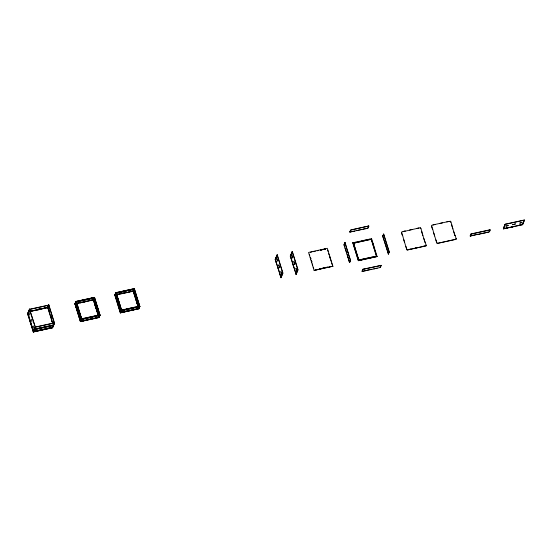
<?xml version="1.0" encoding="UTF-8"?>
<svg xmlns="http://www.w3.org/2000/svg" width="552" height="552" viewBox="0 0 552 552"><rect width="100%" height="100%" fill="white"/><g stroke="black" fill="none" stroke-linecap="round" stroke-linejoin="round"><path stroke-width="0.83" d="M47.7 307.195L48.824 304.87L54.531 323.189L52.647 327.757L33.306 331.993L27.6 313.681L29.484 309.106L35.369 327.384L33.486 331.959L27.779 313.639L29.663 309.065M28.469 312.287L27.89 313.584L29.228 310.348M29.228 310.431L29.718 309.244L48.7 305.083M28.78 312.515L29.028 311.921M28.014 314.668L29.056 317.566M53.02 323.941L47.9 307.333L30.415 311.162M30.388 311.238L32.616 310.5L30.332 311.066M36.825 309.644L39.854 308.913L36.853 309.568M30.995 324.403L30.132 321.471L31.022 324.334M32.251 328.274L33.113 331.207M34.41 328.709L34.955 327.784L34.252 329.399M33.306 331.993L35.314 327.212L54.296 323.051L53.441 325.128L49.659 326.025M33.948 331.283L34.376 329.841M33.631 331.538L52.385 327.426L53.33 325.459L34.576 329.565M34.01 330.731L34.555 329.799M44.091 307.988L46.34 307.492M35.963 328.957L38.212 328.468M35.445 330.952L33.575 331.366M36.949 330.627L38.198 330.351M48.824 304.87L47.693 307.533L52.681 323.541M48.569 306.112L48.265 306.443L48.7 305.166M48.141 308.126L49.183 311.017L48.293 308.154M40.296 329.958L38.847 330.455L40.324 329.889M42.449 327.536L45.45 326.881M42.207 329.475L40.951 329.751M45.367 326.777L42.366 327.44M45.581 328.737L42.173 329.544M51.15 317.786L50.667 315.599M51.329 317.745L50.632 315.668M48.024 326.425L46.471 326.584M48.962 327.991L50.467 327.667M51.888 325.287L53.385 324.955L54.241 322.879L35.266 327.039M52.143 327.295L52.578 325.852M52.261 326.915L52.757 325.811M52.412 327.674L52.902 325.873M52.468 327.798L54.351 323.224L48.645 304.911M74.906 303.89L75.79 301.737L94.544 297.632M75.369 303.179L75.914 302.255L75.548 302.33M75.355 303.91L75.734 302.289M76.687 303.193L77.135 304.621M77.659 301.33L79.157 300.999M75.879 306.85C76.7 307.147 76.024 304.966 75.438 305.422M78.274 303.151L76.776 303.476M76.624 308.602L76.438 308.644M77.694 306.415L78.136 307.85M77.073 310.038L76.887 310.079M81.04 300.592L82.538 300.26M80.24 302.841L86.995 301.357M77.632 311.825L77.446 311.866M78.515 309.679L79.115 311.142M81.737 302.51L80.15 302.737M78.08 313.26L78.632 314.412M84.421 299.846L85.919 299.522M83.587 302.172L85.036 301.668M79.522 312.908L80.116 314.371M78.446 315.095L78.819 315.013L79.233 316.517M80.702 316.089L81.151 317.524M87.796 299.108L89.3 298.777M78.819 315.013C78.177 315.447 83.621 324.955 79.453 318.318M88.417 300.93L89.693 300.585M80.371 321.423L81.385 319.063L76.031 301.868L75.175 303.945L80.53 321.14M80.426 321.602L74.879 303.635L80.426 321.602L99.291 317.469M80.834 320.719L81.323 319.615L81.013 320.677M81.31 319.456L75.762 301.489L94.523 297.383L100.064 315.344L81.31 319.456L75.734 301.558L94.523 297.383M80.958 320.505L80.344 321.181L81.199 319.104L99.953 314.999L99.181 317.497M81.703 318.808L76.486 301.896L94.13 298.032L99.346 314.937L81.73 318.732M93.688 299.708L90.293 300.516L91.873 300.288M91.177 298.37L92.681 298.039M83.069 318.697L84.649 318.469M82.234 321.016L83.766 320.615L82.269 320.947M93.564 299.191L93.937 298.301M86.45 317.952L88.03 317.724M94.447 302.786L93.819 301.392M94.709 299.246L95.151 300.674M87.064 319.774L97.283 317.655M84.339 320.305L87.147 319.877M94.799 304.69L95.241 306.118M95.71 302.468L96.158 303.897M89.824 317.214L91.411 316.986M90.528 319.132L89.024 319.463M95.8 307.912L96.427 309.306M96.869 305.725L97.311 307.153M92.322 318.621L93.902 318.394M93.205 316.475L94.792 316.248M97.462 312.46L96.835 311.066M97.87 308.947L98.318 310.383M96.586 315.73L98.09 315.406M98.256 315.792L97.842 314.288M98.725 312.142L99.174 313.57M97.2 317.552L98.911 317.11M99.394 316.248L99.029 316.731L99.588 315.075L94.233 297.88L93.378 299.957L98.284 315.723M114.699 294.975L115.665 293.443M115.616 292.76L134.371 288.648L115.616 292.76L121.157 310.721L139.946 306.546L121.157 310.721M115.451 294.582L115.761 293.519M116.306 293.236L121.55 310.072L139.221 306.132L133.977 289.303L116.306 293.236L121.55 310.072M116.099 298.039L115.471 296.645M116.355 294.499L116.803 295.934M117.562 292.767L119.094 292.374M120.032 293.933L116.624 294.747M116.444 299.943L116.893 301.371M117.362 297.721L117.811 299.156M120.971 291.96L122.475 291.628M117.452 303.165L117.9 304.6M118.514 300.978L118.963 302.413M121.53 293.609L124.966 293.036L123.386 293.264M124.269 291.118L125.821 290.959M119.48 308.906L118.487 306.319M118.639 306.353L115.154 295.003M119.522 304.207L119.97 305.635M120.115 310.935L119.487 309.548M120.377 307.395L120.819 308.83M126.794 292.457L125.539 292.726M127.65 290.38L129.23 290.152M120.274 312.874L139.056 308.692L120.274 312.874L114.726 294.906M120.626 311.818L121.171 310.886L120.736 312.17M120.46 312.832L121.468 310.465L139.49 306.519L138.635 308.596L120.612 312.542M130.168 291.711L128.264 292.194M131.024 289.634L132.611 289.407M122.944 309.893L124.448 309.562M123.613 311.887L122.116 312.211M131.673 291.387L133.17 291.056L133.963 289.531M123.531 311.783L123.669 312.066M133.653 290.593L133.784 289.572M126.325 309.154L127.829 308.823M126.995 311.142L125.497 311.473M133.674 292.657L134.115 294.092M134.736 290.469L135.185 291.904M129.679 308.485L131.203 308.085M135.274 297.349L133.294 290.835M135.744 293.698L136.185 295.127M130.375 310.403L128.871 310.735M136.565 296.962L137.165 298.425M135.833 299.143L136.275 300.571M133.06 307.74L134.584 307.34M133.756 309.665L132.252 309.989M136.682 302.33L137.282 303.8M137.572 300.184L138.014 301.62M137.055 303.082L135.081 296.562M137.131 303.766L137.683 304.918M137.131 308.92L135.633 309.251M136.516 307.105L138.021 306.774M137.69 305.56L138.317 306.953M138.752 303.372L139.201 304.801M133.97 288.799L139.546 306.698L138.69 308.775L138.828 307.83M138.842 308.803L139.725 306.657L134.15 288.758M275.179 259.433L277.242 254.817L282.948 273.137L281.065 277.711L275.179 259.433L277.242 254.817M275.469 259.337L275.897 258.709M275.924 258.246L276.29 257.439L276.103 258.205M277.118 255.348L276.442 256.99L277.145 255.279M277.428 261.006L276.566 258.074L277.608 260.965M276.49 263.283L275.593 260.42M279.547 267.81L278.684 264.87L279.754 267.699M277.863 267.258L278.753 270.121M279.829 274.02L280.72 276.883M281.665 274.606L280.982 271.632M281.989 274.461L282.534 273.537L282.224 274.599M282.044 274.634L282.355 273.571M280.885 277.746L282.769 273.178L277.063 254.858M290.269 256.121L292.332 251.512L298.039 269.831L296.155 274.399L290.269 256.121L292.332 251.512M290.98 255.403L290.559 256.031L290.932 255.231M291.007 254.941L291.38 254.134M291.953 253.051L292.022 252.581L291.525 253.685L292.229 251.974M292.325 251.836L292.07 252.754M292.512 257.701C289.89 248.552 293.843 263.042 292.277 256.162M290.828 257.149L291.753 259.944M292.801 263.918L293.692 266.782M294.837 264.394L293.947 261.531M294.63 264.505L293.767 261.565M296.928 271.26L296.065 268.327M296.748 271.301L295.886 268.369M295.962 273.613L295.32 271.391M297.079 271.156L297.445 270.266M297.128 271.329L297.625 270.232M295.969 274.441L297.859 269.873L292.153 251.553M309.272 254.244L309.748 255.61M310.452 252.278L311.983 251.878M310.279 257.473L310.9 258.867L310.486 257.363M310.721 258.902L310.307 257.398M313.888 251.705L315.364 251.132M311.28 260.696L311.908 262.09L311.494 260.585M311.728 262.131L311.314 260.627M317.214 250.794L318.745 250.394M312.287 263.925L312.729 265.353M313.288 267.147L313.736 268.576M322.175 249.828L320.595 250.056L322.12 249.656M314.102 270.404L332.89 266.223L314.102 270.404L308.561 252.436L327.315 248.324L332.856 266.292M325.556 249.083L323.969 249.311L325.501 248.911M315.916 269.811L317.448 269.41L315.944 269.742M319.297 269.072L320.822 268.672L319.325 269.003M327.681 250.153L328.13 251.581M320.74 268.569L319.242 268.9M328.509 253.416L329.102 254.879M322.678 268.334L324.203 267.934L322.706 268.258M324.121 267.83L322.623 268.162M329.482 256.708L330.11 258.101L329.689 256.597M326.004 267.416L327.584 267.189L326.053 267.589M330.696 259.826L331.138 261.255M329.378 266.678L330.965 266.45L329.434 266.851M331.697 263.049L332.145 264.477M348.429 253.982L350.582 260.454L349.547 262.573L343.972 244.674L344.89 242.459M344.51 244.391L344.834 242.597M344.331 244.432L344.821 243.328M349.947 231.467L350.741 229.942L368.757 225.996L350.789 230.115L349.885 232.019L367.956 228.238L368.812 226.161M349.933 232.192L350.182 231.598M344.531 246.454L343.972 244.674M345.566 244.343L345.014 242.556M349.885 232.019L354.819 231.122M344.979 247.889L346.718 252.864M347.422 250.76L345.593 244.267M356.261 230.619L358.193 230.377M347.87 252.188L347.601 250.718M347.167 254.299L347.539 255.493M348.05 252.154L348.609 253.941M358.372 260.703L352.825 242.735L358.372 260.703L377.154 256.521L358.4 260.634M347.512 256.204L347.988 257.563M358.144 230.212L359.614 229.949M353.522 243.211L371.192 239.278L376.409 256.183L358.766 260.047L353.522 243.211L371.192 239.278M353.722 244.508L354.17 245.937L353.749 244.439M356.302 242.349L354.777 242.749L356.254 242.176M348.547 259.357L349.147 260.82M361.491 229.542L360.27 229.742M348.967 260.861L349.726 262.531M354.577 247.703L354.991 249.207M363.023 229.142L364.272 228.866M349.685 261.627L350.051 260.737M349.74 261.8L350.23 260.696M349.547 262.573L350.465 260.358M358.131 241.762L359.628 241.438M355.578 250.925L355.999 252.43M368.143 227.479L367.901 228.073L364.872 228.797M361.512 241.024L363.009 240.693M356.737 254.182L357.178 255.617L356.764 254.113M368.515 226.589L368.757 225.996M368.198 227.645L368.743 226.72M364.893 240.286L366.39 239.954M358.766 260.047L353.549 243.142M368.267 239.54L369.771 239.216M360.187 260.116L361.712 259.716M371.551 238.699L352.797 242.804M363.561 259.371L365.038 258.798M371.737 240.562L372.186 241.99M373.221 245.143L372.772 243.715L373.193 245.219M366.942 258.633L368.474 258.232M362.181 270.735L362.968 269.21L381.039 265.436L380.183 267.513L362.167 271.46L362.547 269.845M362.167 271.46L362.409 270.866M362.595 270.018L362.968 269.21M362.112 271.287L367.046 270.39M364.472 268.879L363.023 269.383M364.52 269.052L381.039 265.436M373.745 247.006L374.373 248.4L373.959 246.896M370.323 257.894L371.855 257.494M374.194 248.441L373.78 246.937M374.753 250.235L375.201 251.664M366.99 270.218L369.743 269.618M373.704 257.149L375.201 256.825M382.674 236.194L383.716 234.076L389.284 251.974L388.429 254.051L382.674 236.194L383.716 234.076M375.76 253.458L376.202 254.893M383.033 235.952L383.523 234.848M376.409 256.183L358.793 259.978M383.674 239.409L383.04 236.753M371.841 269.217L370.344 269.548M384.42 241.162L384.047 239.968M373.807 268.907L377.188 268.168M384.861 242.597L388.429 254.051M380.556 266.706L380.183 267.513M380.742 265.857L380.99 265.264M380.611 266.878L380.977 265.988M388.387 253.147L388.932 252.216L388.442 253.32M388.249 254.092L389.105 252.016L383.53 234.117M401.601 232.875L402.491 235.738M403.015 231.481L405.265 230.984L401.539 232.054L401.78 232.84M420.79 228.611L420.548 227.824L418.989 227.976L405.32 231.157M404.609 242.542L403.747 239.609L406.727 249.338M409.501 230.06L412.503 229.397M407.134 250.015L426.144 245.785L426.103 245.033L426.109 245.861L407.134 250.015L406.941 249.228M416.739 228.473L418.989 227.976M408.583 249.518L410.833 249.021M420.548 227.824L420.762 228.68M421.652 231.543L424.999 242.28M415.069 248.096L418.099 247.365M422.88 235.476L421.68 231.474M423.77 238.34L425.026 242.211M422.308 246.509L424.557 246.013M431.609 226.299L432.499 229.163M431.788 226.265L431.574 225.402L433.023 224.905L448.997 221.4L450.556 221.248L450.798 222.035M434.617 235.966L433.755 233.034L436.736 242.763M439.509 223.484L442.511 222.822M437.143 243.446L456.152 239.209L456.104 238.457L456.118 239.285L437.143 243.446L436.949 242.652M446.747 221.897L448.997 221.4M450.556 221.248L450.77 222.104M451.66 224.968L455.007 235.704M452.888 228.907L451.688 224.899M453.778 231.771L455.034 235.635M470.228 235.538L471.049 233.938L490.024 229.784L489.251 231.957L481.185 233.606M478.211 234.193L470.276 236.118L470.594 234.648M470.276 236.118L470.456 235.669M470.642 234.821L471.049 233.938M470.221 235.945L477.508 234.352M485.477 232.854L478.267 234.365M489.562 231.302L488.472 232.192M489.748 230.453L490.024 229.784M489.617 231.474L489.983 230.584M503.424 228.335L505.308 224.16L524.29 220.006L522.461 224.747L503.479 228.907L503.672 227.741M503.879 227.238L504.121 226.644M504.397 225.982L504.638 225.388M504.694 225.561L505.004 224.498M503.479 228.907L503.659 228.466M503.728 227.914L504.114 227.376M504.176 226.817L504.631 226.113M504.873 225.52L504.763 225.092M505.059 224.671L505.308 224.16M507.288 227.941L505.039 228.431M505.977 226.154L508.206 225.416M507.205 227.838L505.011 228.507M511.497 227.079L514.526 226.355L511.525 227.01M515.499 224.002L512.47 224.733L515.444 223.829M521.019 224.933L518.77 225.423M521.957 222.656L519.708 223.146L521.93 222.408M522.461 224.747L522.765 224.098M522.834 223.539L523.213 223.001M523.282 222.449L523.738 221.745M523.8 221.193L524.345 220.179L505.363 224.333M524.4 220.434L524.29 220.006M522.82 224.264L523.061 223.67M523.268 223.174L523.517 222.58M523.786 221.918L524.034 221.324M29.104 310.645L29.773 309.417L48.755 305.256L47.872 307.492M28.987 311.024L28.711 311.694M44.063 308.057L46.313 307.561M29.815 311.494L47.755 307.561M29.787 311.563L47.72 307.637M37.681 309.962L39.185 309.631M116.01 292.926L134.026 288.979M116.065 293.098L134.081 289.151L133.225 291.228L115.209 295.175M75.182 303.22L75.548 303.145M432.989 224.974L435.238 224.485M77.294 303.172L78.957 302.744M80.557 302.455L83.849 301.675M85.45 301.385L93.605 299.598L98.587 315.433M117.555 294.285L126.932 292.298M128.561 291.939L133.453 290.869L138.269 306.325M76.804 303.407L79.557 302.806M320.595 250.056L322.092 249.725M323.969 249.311L325.473 248.987M354.722 242.576L356.219 242.245M31.278 319.084L31.961 322.057M403.719 239.678L402.705 235.628M433.727 233.103L432.713 229.052M77.887 313.301L78.26 313.219M78.895 316.524L79.26 316.448M35.369 327.384L29.484 309.106M53.447 324.548L53.461 325.376L34.486 329.53M53.24 324.659L53.647 325.335M34.41 329.116L40.275 327.833M46.81 326.398L48.928 325.935M49.604 325.852L51.136 325.452M34.459 329.289L51.936 325.459M41.262 327.909L39.709 328.067M121.419 310.293L139.435 306.346M506.005 226.085L508.261 225.589M81.254 319.277L100.009 315.164L99.153 317.241L80.399 321.354M81.337 319.387L100.091 315.275M79.902 319.753L80.268 319.67M471.104 234.11L490.079 229.956M99.394 315.841L99.767 315.033L94.413 297.845L93.557 299.922L96.828 310.431M48.334 328.13L45.554 328.806M51.964 327.336L52.33 327.253M35.418 331.027L36.915 330.696M48.935 328.067L50.432 327.736M131.576 309.955L122.089 312.287M138.58 308.423L132.225 310.065M315.861 269.638L317.414 269.486M326.087 267.52L327.584 267.189M329.461 266.782L330.965 266.45M520.212 224.926L518.735 225.499M52.44 327.605L33.658 331.786L31.616 325.231M480.433 233.772L478.232 234.441M486.174 232.516L487.671 232.185M503.424 228.735L522.406 224.574M52.523 327.653L33.548 331.814L32.651 328.951M80.454 321.533L99.208 317.421M450.977 221.994L451.84 224.926M455.214 235.594L456.076 238.526M431.636 226.23L432.533 229.094M435.873 239.83L436.77 242.694M420.969 228.569L421.832 231.502M425.206 242.169L426.068 245.102M401.628 232.806L402.525 235.669M405.865 246.406L406.762 249.269M371.579 238.623L377.126 256.59M372.952 243.673L373.373 245.178M354.757 247.662L355.171 249.166M355.757 250.884L356.178 252.388M344.862 242.528L350.492 260.606M348.167 257.522L348.54 258.722M329.661 256.673L330.11 258.101M290.449 256.087L296.155 274.399M280.802 271.674L281.692 274.537M275.358 259.392L281.065 277.711M134.371 288.648L139.911 306.615M133.115 290.876L138.138 306.988M137.082 308.747L137.193 309.099M135.689 309.43L135.606 309.32M133.812 309.844L133.722 309.734M132.197 309.817L132.307 310.169M130.431 310.583L130.348 310.472M128.933 310.914L128.844 310.804M126.939 310.969L127.05 311.321M125.552 311.652L125.463 311.542M122.061 312.039L122.171 312.391M115.954 292.746L121.53 310.645L120.674 312.722L119.667 309.506M121.343 310.686L115.775 292.788L114.919 294.865L120.488 312.763M120.991 310.928L121.102 311.28M94.489 297.452L100.064 315.344M97.014 311.024L98.435 315.751M76.21 301.834L81.565 319.022M76.252 306.774L78.004 312.577L77.784 311.859M76.776 308.637L77.225 310.065M51.55 320.56L51.922 321.761M52.44 326.874L52.495 327.722M34.431 329.289L34.541 329.641M28.601 311.252L29.842 315.254M33.217 325.921L34.307 329.572M28.138 314.067L28.883 316.462M29.38 318.055L31.119 323.638M28.193 314.633L30.07 320.643M31.45 325.08L32.188 327.446M75.845 301.909L74.989 303.986L93.743 299.881L94.599 297.804L75.845 301.909M357.586 257.377L358.186 258.84L357.586 257.377M53.227 323.831L52.557 321.685L53.199 323.9"/></g></svg>
